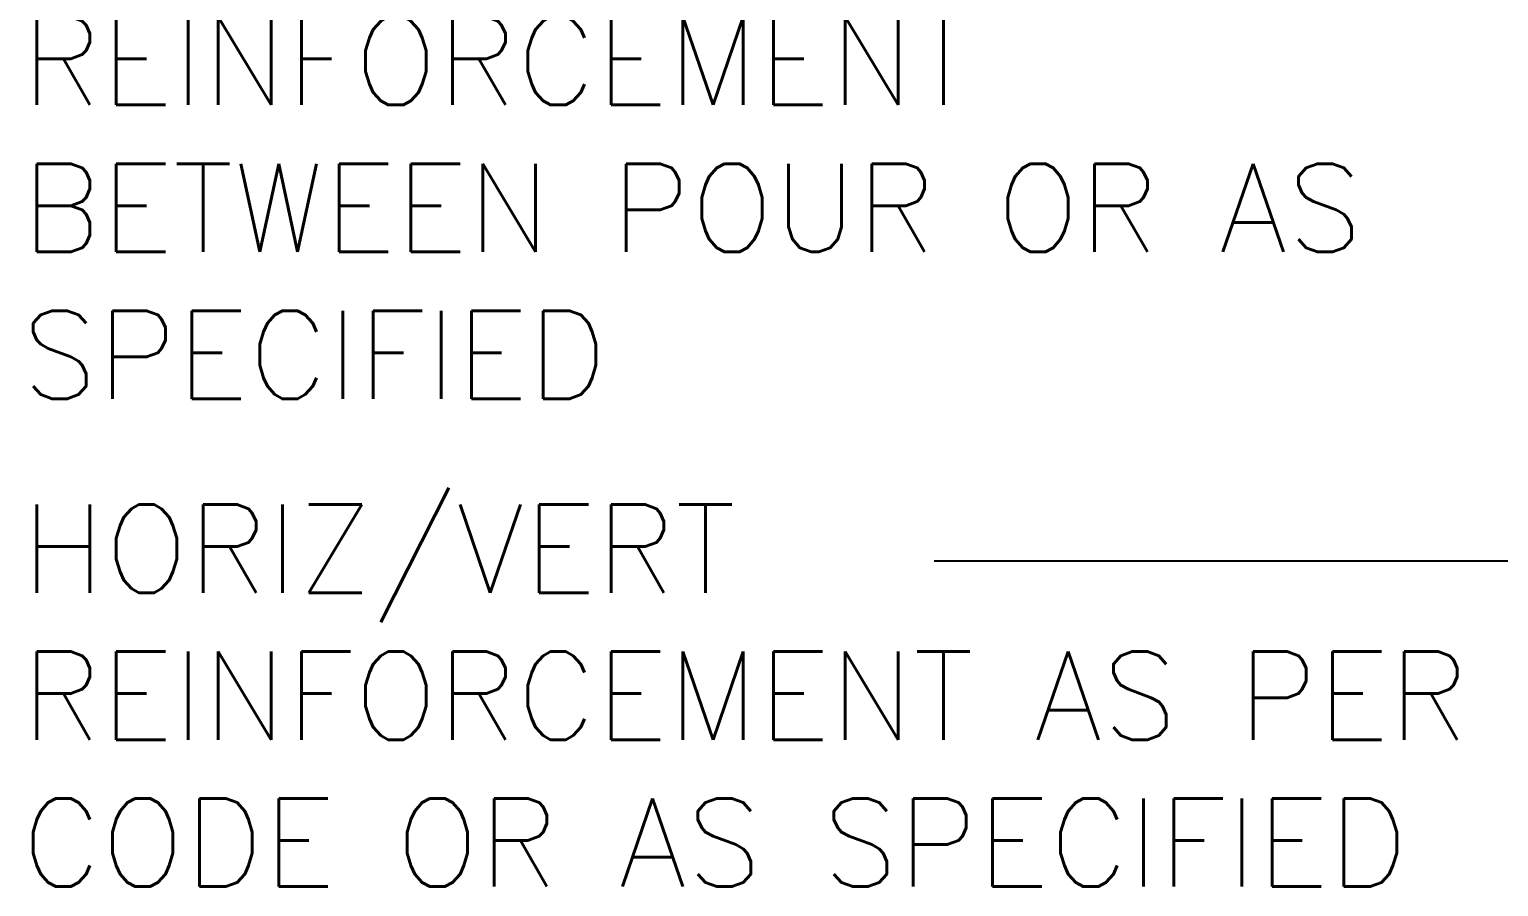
# Model space of a CAD drawing. Header units: inches. Extents: x 386 to 486, y 202 to 284.
# Drawn here: x 431.7 to 444.21, y 224.02 to 231.32 of the extents above; entities that cross this region are included whole.
import ezdxf

# ---------------------------------------------------------------- set-up
doc = ezdxf.new("R2010")
doc.units = ezdxf.units.IN
doc.header["$LTSCALE"] = 0.5
doc.header["$MEASUREMENT"] = 0
doc.layers.add('TEXT', color=4, linetype='Continuous')
doc.styles.add('DIM', font='romans.shx', dxfattribs={"width": 0.7})
doc.styles.add('ROMANS', font='romans.shx', dxfattribs={"height": 1.125})
doc.dimstyles.new('ext_12', dxfattribs={"dimscale": 12, "dimtxt": 0.09375, "dimasz": 0.09375, "dimexe": 0.09375, "dimexo": 0.0625, "dimgap": 0.0625, "dimtad": 1, "dimdec": 1, "dimzin": 3, "dimdsep": 46, "dimlunit": 4, "dimtxsty": 'DIM', "dimcen": 0.09, "dimdle": 0.09375, "dimclrt": 4, "dimadec": 0, "dimazin": 0, "dimtfac": 1, "dimtdec": 1, "dimtmove": 2, "dimatfit": 3, "dimfxl": 1, "dimfrac": 2, "dimtolj": 1, "dimtzin": 0, "dimarcsym": 0})

msp = doc.modelspace()

# ---------------------------------------------------------------- texts
at = {"layer": 'TEXT', "char_height": 0.75, "attachment_point": 1, "style": 'ROMANS'}
for s, insert, width in [('\\A1;{\\C4;WET SET DOWELS TO MATCH VERTICAL REINFORCEMENT BETWEEN POUR OR AS SPECIFIED}', (431.638, 233.923), 12.44051), ('HORIZ/VERT REINFORCEMENT AS PER CODE OR AS SPECIFIED', (431.638, 227.272), 14.65126)]:
    msp.add_mtext(s, dxfattribs=dict(at, insert=insert, width=width))

# ---------------------------------------------------------------- leaders
at = {"layer": 'TEXT'}
msp.add_leader([(458.208, 229.521), (445.715, 226.792), (439.401, 226.792)], dimstyle='ext_12', override={"dimgap": 0.0625, "dimtad": 0}, dxfattribs=at)

doc.saveas('drawing.dxf')
